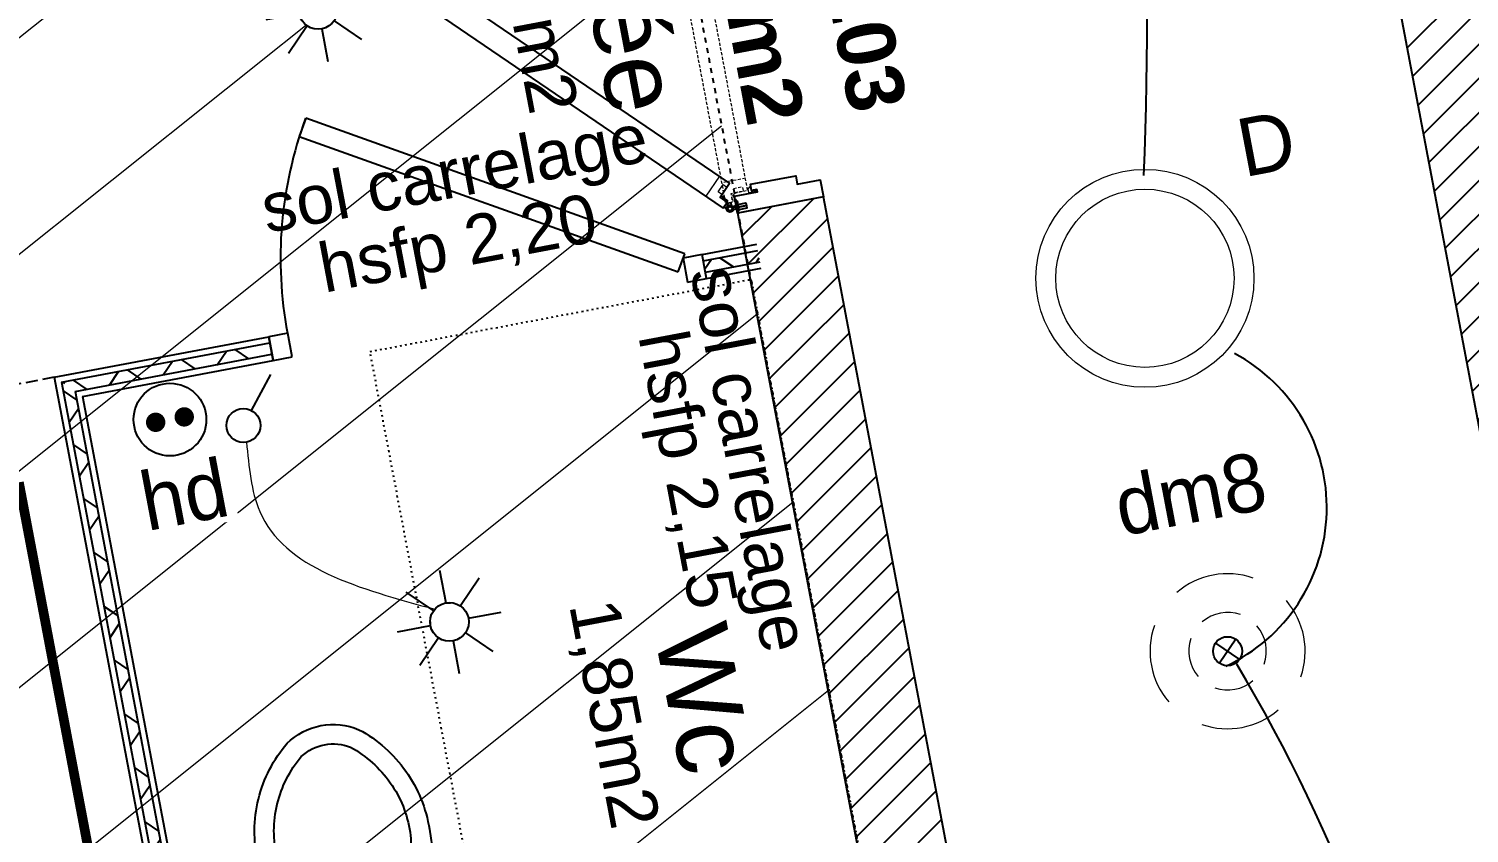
# Model space of a CAD drawing. Header units: centimetres. Extents: x 187368 to 251255, y -383447 to -322514.
# Drawn here: x 202629 to 205600, y -366539 to -364879 of the extents above; entities that cross this region are included whole.
import ezdxf

# ---------------------------------------------------------------- set-up
doc = ezdxf.new("R2010")
doc.units = ezdxf.units.CM
for name, pattern in [('Style de ligne -1', [0.41664, 0.20828, -0.20836]), ('Style de ligne -16', [0.192476, 0.123031, -0.069444]), ('Style de ligne -2', [0.694425, 0.48607, -0.208355]), ('Style de ligne -5', [0.20828, 0.069425, -0.138855])]:
    doc.linetypes.add(name, pattern=pattern)
doc.layers.get('0').update_dxf_attribs({"color": 252})
doc.layers.add('3-BAT C-Niveau 2', color=252, linetype='Continuous')
doc.layers.add('prlm-MOD', color=64, linetype='Continuous')
doc.layers.add('prlm-ELEC-CFO', color=1, linetype='Continuous', lineweight=25)
doc.styles.add('Geneva (bold)', font='arialbd.ttf')
doc.styles.add('Helvetica', font='arial.ttf')
doc.styles.add('prlm-elec-cfo', font='comic.ttf', dxfattribs={"height": 12})
pattern_1 = [(45, (67117.507, 115456.283), (-31.2347524, 39.0434405), [])]

# ---------------------------------------------------------------- blocks, each defined once
blk = doc.blocks.new('xi.PCHD')
at = {"color": 0, "lineweight": 5}
blk.add_wipeout([(-7.5, -7.5), (7.5, -7.5), (7.5, 7.5), (-7.5, 7.5)], dxfattribs=at).dxf.layer = 'prlm-ELEC-CFO'
at = {"layer": 'prlm-ELEC-CFO', "color": 0, "linetype": 'ByBlock', "lineweight": 5, "const_width": 2}
for points in [[(-4, 0, 1), (-2, 0, 1)], [(2, 0, 1), (4, 0, 1)]]:
    blk.add_lwpolyline(points, format="xyb", close=True, dxfattribs=at)
at = {"layer": 'prlm-ELEC-CFO', "color": 0, "linetype": 'ByBlock', "lineweight": -2}
blk.add_circle((0, 0), 7.5, dxfattribs=at)
blk = doc.blocks.new('xi.SA')
at = {"layer": 'prlm-ELEC-CFO', "color": 0}
blk.add_lwpolyline([(0.2, -1.28), (5.5, 5.28)], dxfattribs=at)
blk.add_circle((-2, -4), 3.5, dxfattribs=at)
blk = doc.blocks.new('xi.SPOT')
at = {"color": 0, "lineweight": 5}
blk.add_wipeout([(-4, 0), (-2.83, -2.83), (0, -4), (2.83, -2.83), (4, 0), (2.83, 2.83), (0, 4), (-2.83, 2.83)], dxfattribs=at).dxf.layer = 'prlm-ELEC-CFO'
at = {"layer": 'prlm-ELEC-CFO', "color": 0, "linetype": 'ByBlock', "lineweight": -2, "flags": 128}
for points in [[(0, 10.88), (0, 4)], [(-7.69, 7.69), (-2.83, 2.83)], [(7.69, 7.69), (2.83, 2.83)], [(-10.88, 0), (-4, 0)], [(4, 0), (10.88, 0)], [(-2.83, -2.83), (-7.69, -7.69)], [(2.83, -2.83), (7.69, -7.69)], [(0, -4), (0, -10.88)]]:
    blk.add_lwpolyline(points, dxfattribs=at)
at = {"layer": 'prlm-ELEC-CFO', "color": 0, "linetype": 'ByBlock', "lineweight": -2}
blk.add_circle((0, 0), 4, dxfattribs=at)
blk = doc.blocks.new('xi.dm8')
at = {"layer": 'prlm-ELEC-CFO', "color": 0}
for points in [[(-2.12, 2.12), (2.12, -2.12)], [(2.12, 2.12), (-2.12, -2.12)]]:
    blk.add_lwpolyline(points, dxfattribs=at)
blk.add_circle((0, 0), 3, dxfattribs=at)
at = {"layer": 'prlm-ELEC-CFO', "color": 0, "lineweight": 13}
for radius, start, end in [(16, 60, 120), (16, 150, 210), (8, 60, 120), (16, 330, 30), (8, 150, 210), (8, 330, 30), (8, 240, 300), (16, 240, 300)]:
    blk.add_arc((0, 0), radius, start, end, dxfattribs=at)
blk = doc.blocks.new('xi.lumD')
at = {"layer": 'prlm-ELEC-CFO', "color": 0, "linetype": 'ByBlock', "lineweight": 13}
for radius in [22.49, 18.39]:
    blk.add_circle((0, 0), radius, dxfattribs=at)

msp = doc.modelspace()

# ---------------------------------------------------------------- hatches: boundary and pattern name
at = {"linetype": 'Continuous'}
h = msp.add_hatch(dxfattribs=at)
h.set_pattern_fill('02_ISOLANT', color=256, scale=10, angle=10.7236, style=0, pattern_type=2)
h.set_pattern_definition([(55.723595, (66931.62, 115456.28), (-66.106423, 45.054865), []), (145.723595, (66931.62, 115456.28), (45.054865, 66.106423), [])])
h.paths.add_polyline_path([(204020.2, -365357.6), (204024.7, -365381.2), (204137.3, -365359.8), (204132.9, -365336.2)])
h = msp.add_hatch(dxfattribs=at)
h.set_pattern_fill('02_ISOLANT', color=256, scale=10, angle=10.7236, style=0, pattern_type=2)
h.set_pattern_definition([(55.723595, (66931.62, 115456.28), (-66.106423, 45.054865), []), (145.723595, (66931.62, 115456.28), (45.054865, 66.106423), [])])
h.paths.add_polyline_path([(202696.6, -365608.2), (202724.6, -365627.4), (203130.5, -365550.5), (203126.1, -365526.9)])
h = msp.add_hatch(dxfattribs=at)
h.set_pattern_fill('02_ISOLANT', color=256, scale=10, angle=-79.2809, style=0, pattern_type=2)
h.set_pattern_definition([(325.719065, (66931.62, 115456.28), (45.060091, 66.102861), []), (55.719065, (66931.62, 115456.28), (66.102861, -45.060091), [])])
h.paths.add_polyline_path([(202724.6, -365627.4), (202696.6, -365608.2), (203030.9, -367374.7), (203048.3, -367337.2)])
at = {"layer": '3-BAT C-Niveau 2', "linetype": 'Continuous'}
h = msp.add_hatch(dxfattribs=at)
h.set_pattern_fill('MURS MACONNERIE-2', color=256, scale=10, style=0, pattern_type=2)
h.set_pattern_definition(pattern_1)
h.paths.add_polyline_path([(205983.2, -367615.6), (206160, -367582.1), (205026.4, -361596.2), (204816.1, -361452.8)])
at = {"layer": '3-BAT C-Niveau 2', "linetype": 'Continuous', "lineweight": 18}
h = msp.add_hatch(dxfattribs=at)
h.set_pattern_fill('BA 13', color=256, scale=10, style=0, pattern_type=2)
h.set_pattern_definition([(218.65981, (66931.62, 115456.3), (-199.24783, 287.75041), [])])
h.paths.add_polyline_path([(204522, -367529.8), (204960.7, -369845.8), (203586.7, -370105.9), (203634.4, -370357.5), (202367.8, -370597.3), (202173.1, -369569.4), (201533.5, -369690.6), (201242.3, -368153), (201882, -368031.9), (201844.8, -367835.5), (201186.5, -367960.2), (200941, -366663.9), (201599.3, -366539.3), (201212.5, -364496.8), (201187.8, -364500.9), (201173, -364449.6), (201163.7, -364451.3), (200760.7, -364527.1), (200465.8, -362970.3), (201403.4, -362792.8), (201310.8, -362303.5), (203455.4, -361897.5), (203773.6, -363577.1), (203036.8, -363716.5), (203106, -364083.5), (202106.4, -364272.8), (202115.7, -364321.9), (203852.2, -363993.1), (204360.3, -366674.1), (202935.8, -366943.9), (203099.2, -367800.5)])
at = {"layer": '3-BAT C-Niveau 2', "linetype": 'Continuous'}
h = msp.add_hatch(dxfattribs=at)
h.set_pattern_fill('MURS MACONNERIE-2', color=256, scale=10, style=0, pattern_type=2)
h.set_pattern_definition(pattern_1)
h.paths.add_polyline_path([(204969.5, -369894.8), (205112.9, -369684.4), (204268.5, -365225.5), (204091.6, -365259)])

# ---------------------------------------------------------------- linework, layer by layer
at = {"linetype": 'Continuous'}
for p, q in [((203200.3, -365063.4), (203186.8, -365101.1)), ((203981.8, -365342.8), (203200.3, -365063.4)), ((203186.8, -365101.1), (203968.4, -365380.5)), ((204092.5, -365246.6), (204083.9, -365248.2)), ((204017.8, -365344.8), (204130.4, -365323.5)), ((203968.4, -365380.5), (203981.8, -365342.8)), ((204017.8, -365344.8), (203978.5, -365352.2)), ((203978.5, -365352.2), (203987.8, -365401.4)), ((204027.1, -365393.9), (204017.8, -365344.8)), ((204020.2, -365357.6), (204132.9, -365336.2)), ((204020.2, -365357.6), (204132.9, -365336.2)), ((204024.7, -365381.2), (204137.3, -365359.8)), ((204024.7, -365381.2), (204137.3, -365359.8)), ((203987.8, -365401.4), (204027.1, -365393.9)), ((203163, -365506.7), (203123.7, -365514.1)), ((203172.3, -365555.8), (203163, -365506.7)), ((202681.4, -365597.9), (203123.7, -365514.1)), ((202696.6, -365608.2), (203126.1, -365526.9)), ((202696.6, -365608.2), (203126.1, -365526.9)), ((203123.7, -365514.1), (203133, -365563.3)), ((202724.6, -365627.4), (203130.5, -365550.5)), ((202724.6, -365627.4), (203130.5, -365550.5)), ((203133, -365563.3), (203172.3, -365555.8)), ((202696.6, -365608.2), (203030.9, -367374.7)), ((202696.6, -365608.2), (203030.9, -367374.7)), ((202724.6, -365627.4), (203048.3, -367337.2)), ((202724.6, -365627.4), (203048.3, -367337.2)), ((202739.8, -365637.7), (203057.7, -367316.9))]:
    msp.add_line(p, q, dxfattribs=at)
at = {"linetype": 'Continuous', "lineweight": 18}
msp.add_line((204053.5, -365183), (204025.3, -365224.4), dxfattribs=at)
at = {"linetype": 'Style de ligne -16', "lineweight": 18, "ltscale": 50.8}
msp.add_line((204107.1, -365187.2), (204058, -365196.5), dxfattribs=at)
at = {"linetype": 'Continuous', "lineweight": 25}
for p, q in [((204017.8, -365344.8), (204130.4, -365323.5)), ((204027.1, -365393.9), (204017.8, -365344.8)), ((204027.1, -365393.9), (204139.7, -365372.6)), ((202681.4, -365597.9), (203123.7, -365514.1)), ((203133, -365563.3), (203123.7, -365514.1)), ((202739.8, -365637.7), (203133, -365563.3)), ((202681.4, -365597.9), (203021.6, -367395)), ((202739.8, -365637.7), (203057.7, -367316.9))]:
    msp.add_line(p, q, dxfattribs=at)
at = {"linetype": 'Style de ligne -16', "lineweight": 18, "ltscale": 50.8, "flags": 128}
for points in [[(204066, -365238.9), (204080.8, -365236.1), (204077.5, -365218.6), (204111.8, -365212.1), (203940.5, -364307.5), (203906.1, -364314), (203902.8, -364296.5), (203888.1, -364299.3)], [(204084.2, -365217.3), (204082.4, -365208.1), (204100.7, -365204.7), (204102.5, -365213.9)]]:
    msp.add_lwpolyline(points, close=True, dxfattribs=at)
at = {"linetype": 'Continuous', "flags": 128}
for points in [[(204061, -365248.7), (204069.5, -365236.3), (204054.8, -365226.3), (204074.5, -365197.3), (203313.7, -364678.8), (203294, -364707.8), (203279.3, -364697.7), (203270.8, -364710.1)], [(204268, -365225.6), (204091.1, -365259.1), (204084.5, -365224.1), (204131.8, -365215.1), (204130.8, -365210.2), (204119.9, -365212.3), (204117.5, -365199.5), (204210.9, -365181.8), (204214.2, -365199.5), (204261.4, -365190.6)], [(204090.2, -365254.3), (204086.5, -365234.4), (204090.1, -365233.7), (204093.8, -365253.6)], [(204092.5, -365246.6), (204091.5, -365241), (204108.1, -365237.8), (204109.1, -365243.5)], [(204093.6, -365252.2), (204092.5, -365246.6), (204109.1, -365243.5), (204110.2, -365249.1)]]:
    msp.add_lwpolyline(points, close=True, dxfattribs=at)
at = {"linetype": 'Continuous', "lineweight": 18, "flags": 128}
for points in [[(204058.6, -365220.6), (204050.8, -365215.3), (204061.3, -365199.9), (204069.1, -365205.2)], [(204130.6, -365214.6), (204115.9, -365217.3), (204114.3, -365216.2), (204113, -365209.6), (204116.4, -365204.6), (204117.5, -365204.4), (204119.2, -365213.5), (204130, -365211.4)]]:
    msp.add_lwpolyline(points, close=True, dxfattribs=at)
msp.add_lwpolyline([(204060.2, -365223.2), (204064, -365228), (204071.1, -365232.8), (204069.5, -365235.1), (204062.9, -365230.6), (204059.2, -365224), (204060.2, -365223.2)], dxfattribs=at)
at = {"linetype": 'Continuous', "flags": 128}
for points in [[(204076.7, -365236.9), (204077.9, -365243.5, 0.143165), (204074, -365243.1, 0.143165), (204070.6, -365244.8), (204069.4, -365238.3)], [(204067.1, -365239.8), (204072.6, -365243.5, 0.143165), (204069.6, -365246, 0.143165), (204068.4, -365249.6), (204062.9, -365245.9)], [(204089.6, -365250.9), (204081.7, -365252.4, 0.143165), (204082.1, -365248.6, 0.143165), (204080.3, -365245.1), (204088.2, -365243.6)], [(203501, -366836), (203169.8, -366898.6), (203101.4, -366597.8, -0.116334), (203102.7, -366468.5, -0.116144), (203161.5, -366353.5, -0.147727), (203231.5, -366317, -0.147725), (203309.7, -366325.4), (203309.8, -366325.4, -0.11673), (203406.6, -366411.1, -0.115952), (203455.1, -366530.9)], [(203302, -366690), (203301.8, -366690.1, -0.197992), (203200.3, -366672.8, -0.198081), (203140.5, -366588.9, -0.114919), (203141.4, -366479), (203141.4, -366478.9, -0.115526), (203190.8, -366380.8, -0.142778), (203238.9, -366356.3, -0.142778), (203292.6, -366361.6, -0.114832), (203374.4, -366434.8), (203374.5, -366434.9, -0.115368), (203415.3, -366536.9, -0.198081), (203390.3, -366636.9, -0.198023), (203302, -366690)]]:
    msp.add_lwpolyline(points, format="xyb", close=True, dxfattribs=at)
at = {"linetype": 'Style de ligne -16', "lineweight": 18, "ltscale": 50.8, "flags": 128}
msp.add_lwpolyline([(204083.5, -365220.3), (204082.8, -365226.4), (204084.4, -365234.8), (204081.6, -365235.3), (204080.1, -365227.4), (204082.2, -365220.2), (204083.5, -365220.3)], dxfattribs=at)
at = {"linetype": 'Style de ligne -5', "ltscale": 50.8, "flags": 128}
msp.add_lwpolyline([(203332.7, -365544.8), (204118.7, -365395.9), (204360.6, -366673.2), (203574.6, -366822.1)], close=True, dxfattribs=at)
at = {"linetype": 'Continuous'}
for radius in [6.89, 4.29]:
    msp.add_circle((204075.3, -365249.9), radius, dxfattribs=at)
msp.add_arc((203978.5, -365352.2), 830.5, 159.6405, 190.7236, dxfattribs=at)
at = {"layer": '3-BAT C-Niveau 2', "linetype": 'Continuous', "lineweight": 25}
for p, q in [((205983.2, -367615.6), (204816.1, -361452.8)), ((205983.2, -367615.6), (204816.1, -361452.8)), ((204268.5, -365225.5), (204091.6, -365259)), ((205112.9, -369684.4), (204268.5, -365225.5)), ((205112.9, -369684.4), (204268.5, -365225.5)), ((204969.5, -369894.8), (204091.6, -365259)), ((204125.8, -365439.4), (204091.6, -365259)), ((204969.5, -369894.8), (204159.3, -365616.3))]:
    msp.add_line(p, q, dxfattribs=at)
at = {"layer": '3-BAT C-Niveau 2', "linetype": 'Style de ligne -2', "ltscale": 50.8}
msp.add_line((202681.4, -365597.9), (201464.7, -365828.8), dxfattribs=at)
at = {"layer": '3-BAT C-Niveau 2', "linetype": 'Style de ligne -1', "ltscale": 50.8, "flags": 128}
msp.add_lwpolyline([(204522, -367529.8), (204960.7, -369845.8), (203586.7, -370105.9), (203634.4, -370357.5), (202367.8, -370597.3), (202173.1, -369569.4), (201533.5, -369690.6), (201242.3, -368153), (201882, -368031.9), (201844.8, -367835.5), (201186.5, -367960.2), (200941, -366663.9), (201599.3, -366539.3), (201212.5, -364496.8), (201187.8, -364500.9), (201173, -364449.6), (201163.7, -364451.3), (200760.7, -364527.1), (200465.8, -362970.3), (201403.4, -362792.8), (201310.8, -362303.5), (203455.4, -361897.5), (203773.6, -363577.1), (203036.8, -363716.5), (203106, -364083.5), (202106.4, -364272.8), (202115.7, -364321.9), (203852.2, -363993.1), (204360.3, -366674.1), (202935.8, -366943.9), (203099.2, -367800.5)], close=True, dxfattribs=at)
at = {"layer": 'prlm-ELEC-CFO'}
for centre, radius, start, end in [((198188.8, -364882.1), 6746.9, 357.45902, 23.10934), ((202335.5, -367858.4), 3246.6, 347.7701, 30.9206)]:
    msp.add_arc(centre, radius, start, end, dxfattribs=at)
at = {"layer": 'prlm-ELEC-CFO', "lineweight": 13}
for points in [[(203186.3, -364847), (202631.4, -364735.3), (201970.4, -365077.3)], [(203078, -365731.7), (203105.1, -365874.7), (203466.3, -366076.6)]]:
    msp.add_spline(points, degree=3, dxfattribs=at)
at = {"layer": 'prlm-MOD', "ltscale": 50, "const_width": 20}
msp.add_lwpolyline([(201645.7, -366007.3), (202610.2, -365824.6), (202821.2, -366938.7), (201856.7, -367121.4)], close=True, dxfattribs=at)

# ---------------------------------------------------------------- block references
at = {"layer": 'prlm-ELEC-CFO', "xscale": 10, "yscale": 10, "zscale": 10, "rotation": 10.72360141139324}
msp.add_blockref('xi.dm8', (205101.8, -366163.4), dxfattribs=at)

# ---------------------------------------------------------------- texts
at = {"style": 'Helvetica'}
for s, height, p in [('Entrée', 151.31, (203712.5, -364450.9)), ('10,56m2', 102.16, (203560, -364514)), ('1,85m2', 102.16, (203743.3, -366067.8)), ('Wc', 151.31, (203918.7, -366125.3))]:
    msp.add_text(s, height=height, rotation=280.7236, dxfattribs=at).set_placement(p)
at = {"attachment_point": 2, "line_spacing_factor": 0.834288, "style": 'Helvetica'}
for s, insert, char_height, rotation in [('sol carrelage', (203497.2, -365126.3), 100.872, 10.7236), ('hsfp 2,20', (203504.2, -365270.6), 100.87, 10.7236), ('sol carrelage', (204167.6, -365757.1), 100.872, 280.7236), ('hsfp 2,15', (204039.1, -365778.9), 100.87, 280.7236)]:
    msp.add_mtext(s, dxfattribs=dict(at, insert=insert, char_height=char_height, rotation=rotation))
at = {"layer": '3-BAT C-Niveau 2', "insert": (204201.2, -364730), "char_height": 120, "attachment_point": 5, "rotation": 280.7236, "line_spacing_factor": 1.060906, "style": 'Geneva (bold)'}
msp.add_mtext('T5 C 203\\P95,55m2\\P', dxfattribs=at)

# ---------------------------------------------------------------- next in the draw order: block references
at = {"layer": 'prlm-ELEC-CFO', "xscale": 10, "yscale": 10, "zscale": 10, "rotation": 10.72360141139323}
for p in [(203225.6, -364839.5), (203496.5, -366102.8)]:
    msp.add_blockref('xi.SPOT', p, dxfattribs=at)

# ---------------------------------------------------------------- next in the draw order: texts
at = {"layer": 'prlm-ELEC-CFO', "lineweight": 20, "char_height": 120, "rotation": 10.7236, "line_spacing_factor": 0.8, "style": 'prlm-elec-cfo', "bg_fill": 3, "bg_fill_color": 256, "bg_fill_transparency": 0}
for s, insert, attachment_point, box_fill_scale in [('D', (205170.4, -365056.5), 2, 0.95), ('hd', (202949.4, -365840.9), 5, 1.1), ('dm8', (205013.8, -365779.1), 2, 0.95)]:
    msp.add_mtext(s, dxfattribs=dict(at, insert=insert, attachment_point=attachment_point, box_fill_scale=box_fill_scale))

# ---------------------------------------------------------------- next in the draw order: linework, layer by layer
at = {"layer": 'prlm-ELEC-CFO'}
msp.add_arc((204945.1, -365867), 361.4, 295.047, 61.7635, dxfattribs=at)

# ---------------------------------------------------------------- next in the draw order: block references
at = {"layer": 'prlm-ELEC-CFO', "xscale": 10, "yscale": 10, "zscale": 10}
for name, p, rotation in [('xi.lumD', (204931.3, -365393.6), 10.72360141139267), ('xi.PCHD', (202920, -365685.3), 10.72360141139323)]:
    msp.add_blockref(name, p, dxfattribs=dict(at, rotation=rotation))

# ---------------------------------------------------------------- next in the draw order: block references
at = {"layer": 'prlm-ELEC-CFO', "xscale": 10, "yscale": 10, "zscale": 10, "rotation": 10.72360141139323}
msp.add_blockref('xi.SA', (203083.7, -365654.3), dxfattribs=at)

doc.saveas('drawing.dxf')
